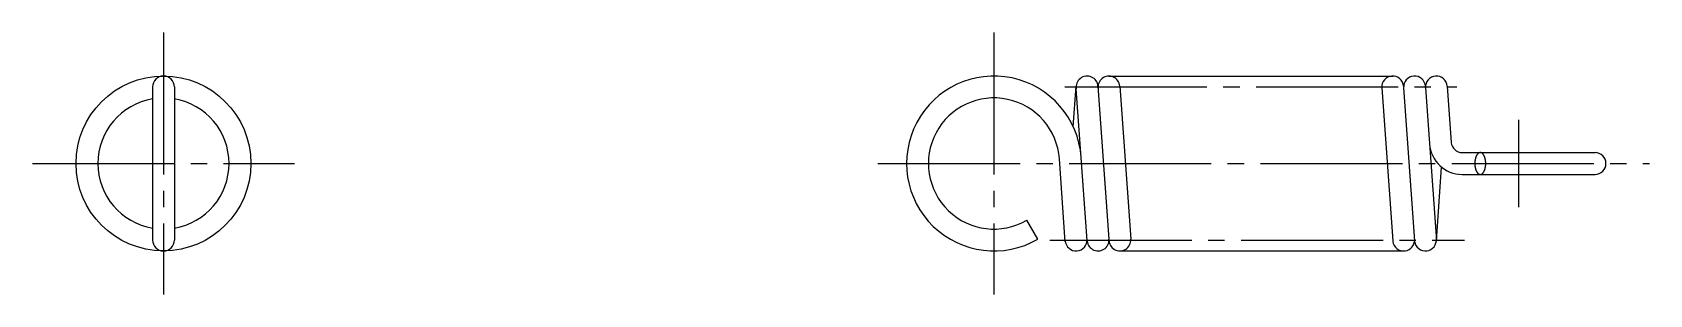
# Model space of a CAD drawing. Extents: x 5.3 to 85.9, y 5 to 65.6.
# Drawn here: x 48.94 to 85.94, y 59.63 to 65.63 of the extents above; entities outside this region: 2.
import ezdxf

# ---------------------------------------------------------------- set-up
doc = ezdxf.new("R2010")
doc.units = 0
doc.header["$LTSCALE"] = 0.25
for name, pattern in [('CENTER', [17.5, 13, -1.5, 1.5, -1.5]), ('DASHED', [3.5, 2, -1.5]), ('PHANTOM', [63.5, 31.75, -6.35, 6.35, -6.35, 6.35, -6.35])]:
    doc.linetypes.add(name, pattern=pattern)
doc.layers.get('0').update_dxf_attribs({"linetype": 'CONTINUOUS'})
doc.layers.add('CENTER', color=1, linetype='CENTER')
doc.styles.get("Standard").update_dxf_attribs({"font": 'txt', "bigfont": 'BIGFONT'})

msp = doc.modelspace()

# ---------------------------------------------------------------- linework, layer by layer
for p, q in [((72.755, 63.468), (72.821, 64.394)), ((73.32, 64.394), (73.57, 60.894)), ((73.82, 64.394), (74.07, 60.894)), ((81.311, 64.394), (81.403, 63.108)), ((51.691, 64.376), (51.691, 60.876)), ((52.191, 64.376), (52.191, 60.876)), ((73.072, 60.867), (72.824, 64.333)), ((79.812, 64.358), (80.062, 60.858)), ((80.312, 64.358), (80.562, 60.858)), ((80.812, 64.358), (81.062, 60.858)), ((72.573, 60.832), (72.437, 62.733)), ((81.061, 60.858), (81.181, 62.542)), ((81.652, 62.876), (84.691, 62.876)), ((81.652, 62.376), (84.691, 62.376)), ((71.941, 60.894), (71.691, 61.327)), ((75.443, 60.626), (75.443, 60.626)), ((77.066, 60.626), (77.066, 60.626))]:
    msp.add_line(p, q)
at = {"color": 3, "linetype": 'PHANTOM'}
for p, q in [((73.571, 64.626), (80.062, 64.626)), ((73.821, 60.626), (80.312, 60.626))]:
    msp.add_line(p, q, dxfattribs=at)
at = {"color": 3, "linetype": 'DASHED'}
msp.add_lwpolyline([(82.191, 62.626, 0.038929), (82.185, 62.701, 0.049254), (82.166, 62.775, 0.086338), (82.129, 62.842, 0.225575), (82.065, 62.876, 0.216788), (82.002, 62.84, 0.083322), (81.966, 62.775, 0.04904), (81.947, 62.702, 0.039577), (81.941, 62.626, 0.038929), (81.947, 62.551, 0.049254), (81.966, 62.477, 0.086338), (82.003, 62.41, 0.225575), (82.067, 62.376, 0.216788), (82.13, 62.411, 0.083322), (82.166, 62.477, 0.04904), (82.185, 62.55, 0.039577)], format="xyb", close=True, dxfattribs=at)
msp.add_circle((51.941, 62.626), 2)
for centre, radius, start, end in [((51.941, 64.376), 0.25, 0, 180), ((70.941, 62.626), 2, 4.0856, 300), ((73.071, 64.376), 0.25, 4.0856, 189.8648), ((73.571, 64.376), 0.25, 4.0856, 189.8648), ((80.062, 64.376), 0.25, 4.0856, 184.0856), ((80.562, 64.376), 0.25, 4.0856, 184.0856), ((81.062, 64.376), 0.25, 4.0856, 184.0856), ((51.941, 62.626), 1.5, 99.5941, 260.4059), ((51.941, 62.626), 1.5, 279.5941, 80.4059), ((70.941, 62.626), 1.5, 4.0856, 300), ((81.652, 63.126), 0.75, 184.0856, 270), ((81.652, 63.126), 0.25, 184.0856, 270), ((84.691, 62.626), 0.25, 270, 90), ((51.941, 60.876), 0.25, 180, 0), ((72.821, 60.876), 0.25, 184.0856, 4.0856), ((73.321, 60.876), 0.25, 178.3065, 4.0856), ((73.821, 60.876), 0.25, 178.3065, 4.0856), ((80.312, 60.876), 0.25, 175.9144, 355.9144), ((80.812, 60.876), 0.25, 175.9144, 355.9144)]:
    msp.add_arc(centre, radius, start, end)
at = {"layer": 'CENTER', "color": 1, "linetype": 'CENTER'}
for p, q in [((51.941, 65.626), (51.941, 59.626)), ((70.941, 65.626), (70.941, 59.626)), ((72.562, 64.376), (81.533, 64.376)), ((82.941, 63.626), (82.941, 61.626)), ((48.941, 62.626), (54.941, 62.626)), ((68.287, 62.626), (85.941, 62.626)), ((72.218, 60.876), (81.706, 60.876))]:
    msp.add_line(p, q, dxfattribs=at)

# ---------------------------------------------------------------- texts
for s, p in [('BWS4-15', (5, 12.5)), ('BWS04', (5, 5))]:
    msp.add_text(s, height=2).set_placement(p)

doc.saveas('drawing.dxf')
